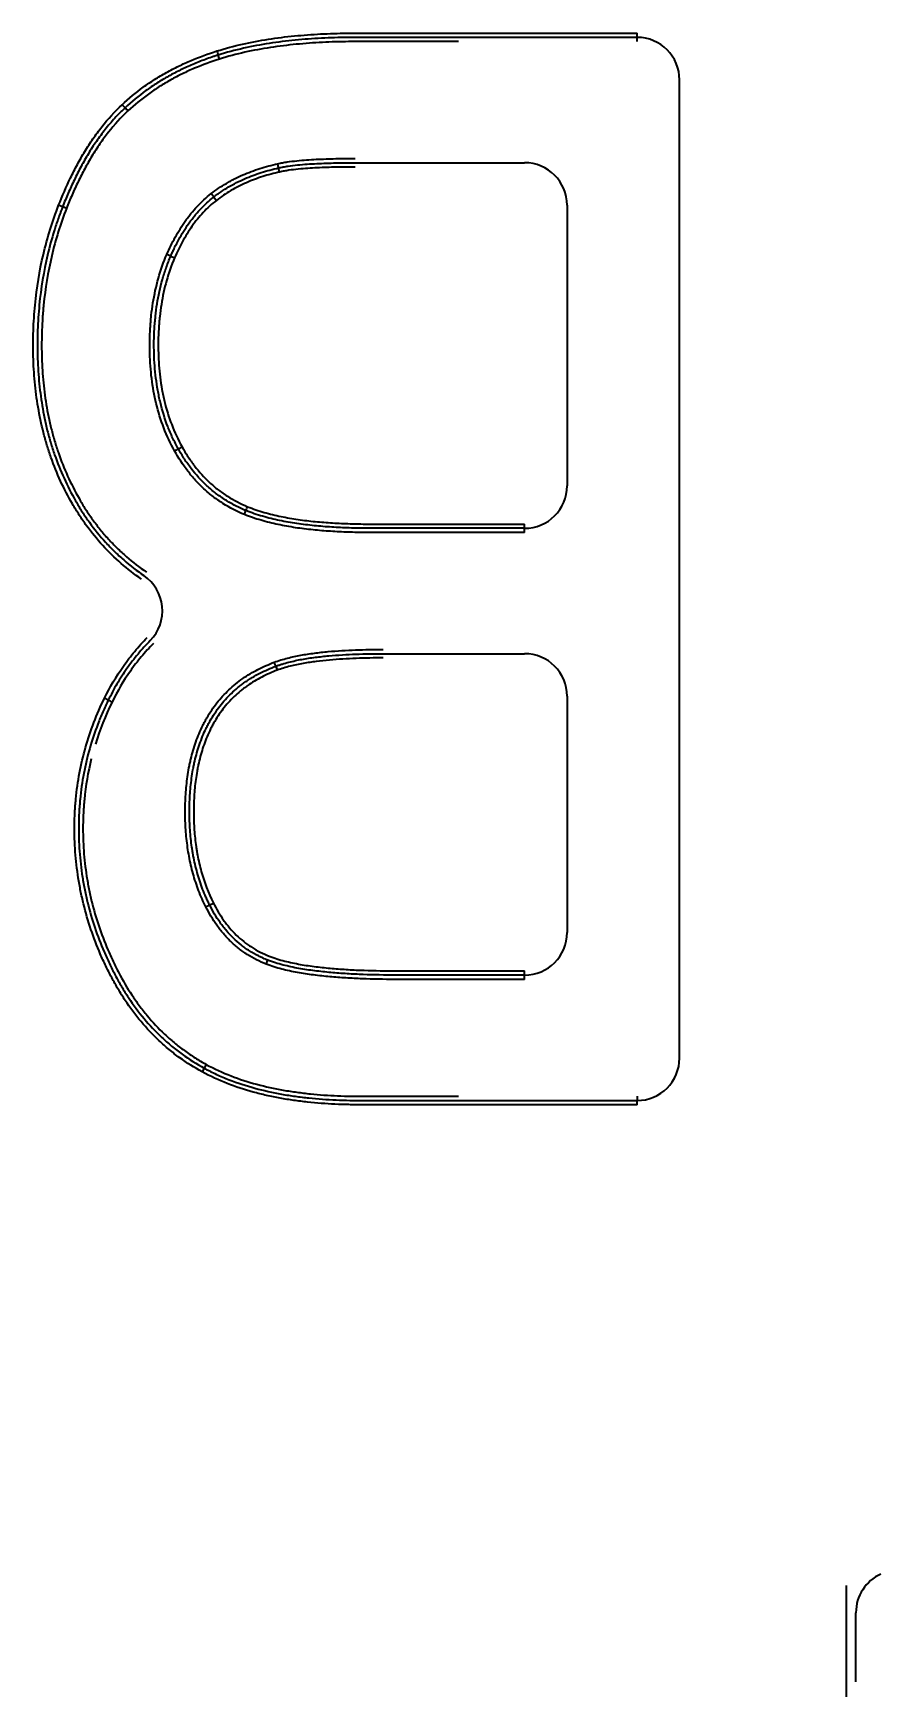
# Model space of a CAD drawing. Extents: x 53 to 4125, y 6244 to 9910.
# Drawn here: x 2260.84 to 2280.78, y 9111.09 to 9150.03 of the extents above; entities that cross this region are included whole.
import ezdxf

# ---------------------------------------------------------------- set-up
doc = ezdxf.new("R2010")
doc.units = 0
doc.header["$LTSCALE"] = 5
doc.layers.add('1', color=7, linetype='CONTINUOUS', true_color=0xffffff)

msp = doc.modelspace()

# ---------------------------------------------------------------- linework, layer by layer
at = {"layer": '1', "color": 7, "linetype": 'Continuous', "lineweight": 35}
for p, q in [((2275.04, 9149.927), (2275.04, 9150.027)), ((2275.04, 9149.827), (2275.04, 9149.927)), ((2265.219, 9149.416), (2265.188, 9149.512)), ((2276.04, 9125.927), (2276.04, 9148.927)), ((2266.633, 9146.76), (2266.611, 9146.857)), ((2268.412, 9146.979), (2272.395, 9146.979)), ((2261.53, 9145.943), (2261.437, 9145.979)), ((2265.086, 9146.173), (2265.025, 9146.252)), ((2265.086, 9146.173), (2265.148, 9146.094)), ((2273.395, 9145.979), (2273.395, 9139.383)), ((2264.073, 9144.785), (2263.981, 9144.825)), ((2264.073, 9144.785), (2264.165, 9144.745)), ((2264.252, 9140.251), (2264.34, 9140.299)), ((2265.805, 9138.707), (2265.843, 9138.799)), ((2272.395, 9138.383), (2272.395, 9138.483)), ((2272.395, 9138.283), (2272.395, 9138.383)), ((2269.067, 9135.435), (2272.395, 9135.435)), ((2266.544, 9135.141), (2266.579, 9135.047)), ((2262.605, 9134.341), (2262.515, 9134.385)), ((2273.395, 9134.435), (2273.395, 9128.876)), ((2264.989, 9129.526), (2265.078, 9129.57)), ((2266.319, 9128.134), (2266.355, 9128.227)), ((2272.395, 9127.876), (2272.395, 9127.976)), ((2272.395, 9127.776), (2272.395, 9127.876)), ((2264.861, 9125.688), (2264.813, 9125.601)), ((2264.909, 9125.776), (2264.861, 9125.688)), ((2275.04, 9125.027), (2275.04, 9124.927)), ((2275.04, 9124.827), (2275.04, 9124.927)), ((2279.96, 9113.521), (2279.96, 9099.708)), ((2280.187, 9111.257), (2280.187, 9112.882)), ((2280.187, 9112.882), (2280.188, 9112.882)), ((2280.188, 9111.257), (2280.188, 9112.882))]:
    msp.add_line(p, q, dxfattribs=at)
for centre, start, end in [((2275.04, 9148.927), 0, 90), ((2272.395, 9145.979), 0, 90), ((2272.395, 9139.383), 270, 0), ((2262.878, 9136.445), 315.5879, 55.5855), ((2272.395, 9134.435), 0, 90), ((2272.395, 9128.876), 270, 0), ((2275.04, 9125.927), 270, 0)]:
    msp.add_arc(centre, 1, start, end, dxfattribs=at)
for centre, major_axis, ratio, start_param, end_param in [((2265.158, 9149.607), (0.03, -0.0954), 0.004943, 4.712389, 6.283185), ((2262.93, 9148.344), (0.0686, -0.0728), 0.005836, 0, 1.570796), ((2263.067, 9148.198), (0.0682, -0.0732), 0.005836, 1.570796, 3.141593), ((2261.623, 9145.906), (0.0931, -0.0365), 0.002154, 1.570796, 3.141593), ((2264.165, 9140.202), (-0.0872, -0.0489), 0.003959, 3.141593, 4.712389), ((2265.881, 9138.892), (-0.0377, -0.0926), 0.005423, 0, 1.570782), ((2266.509, 9135.234), (-0.0351, 0.0936), 0.002512, 3.141593, 4.712389), ((2262.694, 9134.297), (0.0897, -0.0441), 0.004362, 1.570796, 3.141593), ((2264.9, 9129.48), (-0.0892, -0.0452), 0.004078, 3.141593, 4.712389), ((2281.189, 9112.88), (0.709, -0.709), 0.997569, 2.780516, 3.926382)]:
    msp.add_ellipse(centre, major_axis=major_axis, ratio=ratio, start_param=start_param, end_param=end_param, dxfattribs=at)
for points, knots in [([(2265.158, 9149.607), (2265.358, 9149.67), (2265.56, 9149.723), (2265.964, 9149.814), (2266.167, 9149.852), (2266.574, 9149.915), (2266.778, 9149.941), (2267.187, 9149.981), (2267.393, 9149.996), (2267.804, 9150.018), (2268.01, 9150.024), (2268.268, 9150.027), (2268.32, 9150.027), (2268.423, 9150.027), (2268.475, 9150.027), (2268.63, 9150.027), (2269.147, 9150.027), (2271.318, 9150.027), (2273.386, 9150.027), (2275.04, 9150.027)], [0, 0, 0, 0, 0.0625, 0.0625, 0.125, 0.125, 0.1875, 0.1875, 0.25, 0.25, 0.3125, 0.3125, 0.328125, 0.328125, 0.34375, 0.34375, 0.375, 0.5, 1, 1, 1, 1]), ([(2275.04, 9149.927), (2273.391, 9149.927), (2271.329, 9149.927), (2269.164, 9149.927), (2268.648, 9149.927), (2268.494, 9149.927), (2268.442, 9149.927), (2268.339, 9149.927), (2268.288, 9149.927), (2268.03, 9149.924), (2267.824, 9149.918), (2267.412, 9149.897), (2267.206, 9149.882), (2266.797, 9149.842), (2266.593, 9149.817), (2266.188, 9149.754), (2265.986, 9149.716), (2265.585, 9149.626), (2265.386, 9149.574), (2265.188, 9149.512)], [0, 0, 0, 0, 0.5, 0.625, 0.65625, 0.65625, 0.671875, 0.671875, 0.6875, 0.6875, 0.75, 0.75, 0.8125, 0.8125, 0.875, 0.875, 0.9375, 0.9375, 1, 1, 1, 1]), ([(2270.84, 9149.827), (2270.596, 9149.827), (2269.941, 9149.827), (2269.182, 9149.827), (2268.669, 9149.827), (2268.514, 9149.827), (2268.463, 9149.827), (2268.36, 9149.827), (2268.309, 9149.827), (2268.052, 9149.825), (2267.846, 9149.819), (2267.435, 9149.799), (2267.231, 9149.784), (2266.823, 9149.744), (2266.62, 9149.719), (2266.216, 9149.657), (2266.014, 9149.62), (2265.615, 9149.531), (2265.416, 9149.478), (2265.219, 9149.416)], [0, 0, 0, 0, 0.129346, 0.34701, 0.401426, 0.401426, 0.428634, 0.428634, 0.455842, 0.455842, 0.564673, 0.564673, 0.673505, 0.673505, 0.782337, 0.782337, 0.891168, 0.891168, 1, 1, 1, 1]), ([(2262.93, 9148.344), (2263.087, 9148.492), (2263.253, 9148.629), (2263.514, 9148.817), (2263.647, 9148.908), (2263.784, 9148.992), (2263.877, 9149.047), (2263.924, 9149.074), (2264.065, 9149.153), (2264.161, 9149.202), (2264.306, 9149.273), (2264.355, 9149.296), (2264.453, 9149.34), (2264.502, 9149.362), (2264.75, 9149.467), (2264.953, 9149.541), (2265.158, 9149.607)], [0, 0, 0, 0, 0.25, 0.25, 0.375, 0.4375, 0.4375, 0.5, 0.5, 0.625, 0.625, 0.6875, 0.6875, 0.75, 0.75, 1, 1, 1, 1]), ([(2265.188, 9149.512), (2265.163, 9149.503), (2265.138, 9149.495), (2265.088, 9149.479), (2265.012, 9149.453), (2264.838, 9149.391), (2264.69, 9149.333), (2264.544, 9149.271), (2264.495, 9149.25), (2264.399, 9149.206), (2264.255, 9149.138), (2264.114, 9149.065), (2263.975, 9148.988), (2263.929, 9148.962), (2263.838, 9148.908), (2263.703, 9148.825), (2263.397, 9148.618), (2263.153, 9148.416), (2262.999, 9148.271)], [0, 0, 0, 0, 0.03125, 0.03125, 0.0625, 0.125, 0.25, 0.25, 0.3125, 0.3125, 0.375, 0.5, 0.5, 0.5625, 0.5625, 0.625, 0.75, 1, 1, 1, 1]), ([(2265.219, 9149.416), (2265.021, 9149.353), (2264.825, 9149.281), (2264.586, 9149.18), (2264.538, 9149.159), (2264.443, 9149.116), (2264.302, 9149.05), (2264.164, 9148.978), (2263.982, 9148.877), (2263.892, 9148.824), (2263.716, 9148.713), (2263.631, 9148.655), (2263.379, 9148.473), (2263.219, 9148.341), (2263.067, 9148.198)], [0, 0, 0, 0, 0.25, 0.25, 0.3125, 0.3125, 0.375, 0.5, 0.5, 0.625, 0.625, 0.75, 0.75, 1, 1, 1, 1]), ([(2261.437, 9145.979), (2261.523, 9146.198), (2261.615, 9146.414), (2261.768, 9146.731), (2261.822, 9146.836), (2261.906, 9146.991), (2261.934, 9147.043), (2261.993, 9147.145), (2262.023, 9147.195), (2262.114, 9147.346), (2262.178, 9147.445), (2262.278, 9147.59), (2262.312, 9147.637), (2262.382, 9147.732), (2262.418, 9147.779), (2262.6, 9148.009), (2262.758, 9148.183), (2262.93, 9148.344)], [0, 0, 0, 0, 0.25, 0.25, 0.375, 0.375, 0.4375, 0.4375, 0.5, 0.5, 0.625, 0.625, 0.6875, 0.6875, 0.75, 0.75, 1, 1, 1, 1]), ([(2262.999, 9148.271), (2262.993, 9148.266), (2262.988, 9148.261), (2262.977, 9148.251), (2262.962, 9148.236), (2262.925, 9148.201), (2262.853, 9148.13), (2262.794, 9148.067), (2262.677, 9147.939), (2262.602, 9147.851), (2262.495, 9147.715), (2262.46, 9147.669), (2262.391, 9147.575), (2262.357, 9147.528), (2262.259, 9147.386), (2262.196, 9147.288), (2262.106, 9147.14), (2262.077, 9147.09), (2262.019, 9146.99), (2261.991, 9146.939), (2261.909, 9146.787), (2261.856, 9146.684), (2261.756, 9146.475), (2261.708, 9146.37), (2261.616, 9146.158), (2261.572, 9146.051), (2261.53, 9145.943)], [0, 0, 0, 0, 0.007812, 0.007812, 0.015625, 0.03125, 0.0625, 0.125, 0.125, 0.25, 0.25, 0.3125, 0.3125, 0.375, 0.375, 0.5, 0.5, 0.5625, 0.5625, 0.625, 0.625, 0.75, 0.75, 0.875, 0.875, 1, 1, 1, 1]), ([(2263.067, 9148.198), (2262.9, 9148.042), (2262.748, 9147.874), (2262.572, 9147.651), (2262.537, 9147.605), (2262.47, 9147.514), (2262.437, 9147.467), (2262.34, 9147.327), (2262.278, 9147.231), (2262.19, 9147.085), (2262.161, 9147.036), (2262.105, 9146.937), (2262.077, 9146.887), (2261.996, 9146.737), (2261.944, 9146.636), (2261.846, 9146.431), (2261.798, 9146.327), (2261.708, 9146.118), (2261.665, 9146.013), (2261.623, 9145.907)], [0, 0, 0, 0, 0.25, 0.25, 0.3125, 0.3125, 0.375, 0.375, 0.5, 0.5, 0.5625, 0.5625, 0.625, 0.625, 0.75, 0.75, 0.875, 0.875, 1, 1, 1, 1]), ([(2265.025, 9146.252), (2265.138, 9146.341), (2265.257, 9146.421), (2265.413, 9146.513), (2265.444, 9146.531), (2265.507, 9146.565), (2265.603, 9146.616), (2265.7, 9146.662), (2265.832, 9146.72), (2265.899, 9146.747), (2266.034, 9146.798), (2266.102, 9146.821), (2266.239, 9146.865), (2266.309, 9146.885), (2266.448, 9146.922), (2266.518, 9146.939), (2266.588, 9146.955)], [0, 0, 0, 0, 0.25, 0.25, 0.3125, 0.3125, 0.375, 0.5, 0.5, 0.625, 0.625, 0.75, 0.75, 0.875, 0.875, 1, 1, 1, 1]), ([(2265.086, 9146.173), (2265.1, 9146.184), (2265.114, 9146.195), (2265.142, 9146.216), (2265.184, 9146.247), (2265.285, 9146.318), (2265.374, 9146.374), (2265.495, 9146.445), (2265.556, 9146.479), (2265.682, 9146.543), (2265.745, 9146.573), (2265.874, 9146.629), (2265.939, 9146.655), (2266.07, 9146.704), (2266.137, 9146.727), (2266.337, 9146.791), (2266.474, 9146.827), (2266.611, 9146.857)], [0, 0, 0, 0, 0.03125, 0.03125, 0.0625, 0.125, 0.25, 0.25, 0.375, 0.375, 0.5, 0.5, 0.625, 0.625, 0.75, 0.75, 1, 1, 1, 1]), ([(2266.633, 9146.76), (2266.499, 9146.73), (2266.367, 9146.695), (2266.171, 9146.633), (2266.107, 9146.611), (2265.979, 9146.563), (2265.915, 9146.538), (2265.79, 9146.483), (2265.728, 9146.454), (2265.606, 9146.392), (2265.546, 9146.359), (2265.369, 9146.255), (2265.256, 9146.179), (2265.148, 9146.094)], [0, 0, 0, 0, 0.25, 0.25, 0.375, 0.375, 0.5, 0.5, 0.625, 0.625, 0.75, 0.75, 1, 1, 1, 1]), ([(2266.588, 9146.955), (2266.626, 9146.964), (2266.663, 9146.972), (2266.738, 9146.986), (2266.776, 9146.992), (2266.889, 9147.009), (2266.964, 9147.018), (2267.116, 9147.034), (2267.192, 9147.04), (2267.344, 9147.051), (2267.42, 9147.056), (2267.649, 9147.067), (2267.801, 9147.072), (2268.107, 9147.078), (2268.259, 9147.079), (2268.412, 9147.079)], [0, 0, 0, 0, 0.0625, 0.0625, 0.125, 0.125, 0.25, 0.25, 0.375, 0.375, 0.5, 0.5, 0.75, 0.75, 1, 1, 1, 1]), ([(2266.611, 9146.857), (2266.611, 9146.858), (2266.611, 9146.858), (2266.61, 9146.861), (2266.61, 9146.862), (2266.609, 9146.867), (2266.608, 9146.87), (2266.606, 9146.877), (2266.605, 9146.881), (2266.603, 9146.89), (2266.602, 9146.895), (2266.6, 9146.906), (2266.598, 9146.912), (2266.596, 9146.923), (2266.594, 9146.93), (2266.591, 9146.942), (2266.59, 9146.949), (2266.588, 9146.955)], [0, 0, 0, 0, 0.113036, 0.113036, 0.239746, 0.239746, 0.366455, 0.366455, 0.493164, 0.493164, 0.619873, 0.619873, 0.746582, 0.746582, 0.873291, 0.873291, 1, 1, 1, 1]), ([(2266.611, 9146.857), (2266.647, 9146.866), (2266.684, 9146.874), (2266.758, 9146.888), (2266.796, 9146.894), (2266.907, 9146.911), (2266.982, 9146.92), (2267.132, 9146.935), (2267.207, 9146.941), (2267.358, 9146.952), (2267.433, 9146.956), (2267.658, 9146.967), (2267.809, 9146.972), (2268.11, 9146.978), (2268.261, 9146.979), (2268.412, 9146.979)], [0, 0, 0, 0, 0.0625, 0.0625, 0.125, 0.125, 0.25, 0.25, 0.375, 0.375, 0.5, 0.5, 0.75, 0.75, 1, 1, 1, 1]), ([(2268.412, 9146.879), (2268.263, 9146.879), (2268.114, 9146.878), (2267.817, 9146.872), (2267.668, 9146.868), (2267.445, 9146.857), (2267.371, 9146.853), (2267.222, 9146.842), (2267.148, 9146.836), (2267, 9146.821), (2266.926, 9146.812), (2266.816, 9146.796), (2266.779, 9146.79), (2266.706, 9146.776), (2266.669, 9146.769), (2266.633, 9146.76)], [0, 0, 0, 0, 0.25, 0.25, 0.5, 0.5, 0.625, 0.625, 0.75, 0.75, 0.875, 0.875, 0.9375, 0.9375, 1, 1, 1, 1]), ([(2263.386, 9137.188), (2263.05, 9137.419), (2262.746, 9137.682), (2262.34, 9138.126), (2262.181, 9138.32), (2262.035, 9138.527), (2261.977, 9138.611), (2261.949, 9138.653), (2261.865, 9138.781), (2261.812, 9138.868), (2261.558, 9139.306), (2261.391, 9139.672), (2261.223, 9140.148), (2261.176, 9140.292), (2261.133, 9140.438), (2261.106, 9140.536), (2261.093, 9140.586), (2261.03, 9140.832), (2260.988, 9141.03), (2260.921, 9141.426), (2260.895, 9141.625), (2260.857, 9142.024), (2260.845, 9142.224), (2260.837, 9142.525), (2260.836, 9142.625), (2260.837, 9142.826), (2260.841, 9143.028), (2260.851, 9143.23), (2260.864, 9143.432), (2260.872, 9143.533), (2260.921, 9144.037), (2260.986, 9144.434), (2261.169, 9145.216), (2261.289, 9145.601), (2261.437, 9145.979)], [0, 0, 0, 0, 0.125, 0.125, 0.1875, 0.203125, 0.203125, 0.21875, 0.21875, 0.25, 0.25, 0.375, 0.375, 0.40625, 0.421875, 0.421875, 0.4375, 0.4375, 0.5, 0.5, 0.5625, 0.5625, 0.625, 0.625, 0.65625, 0.65625, 0.6875, 0.71875, 0.71875, 0.75, 0.75, 0.875, 0.875, 1, 1, 1, 1]), ([(2261.53, 9145.943), (2261.529, 9145.94), (2261.528, 9145.937), (2261.526, 9145.931), (2261.522, 9145.922), (2261.514, 9145.902), (2261.499, 9145.861), (2261.468, 9145.78), (2261.409, 9145.616), (2261.299, 9145.286), (2261.221, 9145), (2261.085, 9144.422), (2261.021, 9144.032), (2260.973, 9143.536), (2260.965, 9143.436), (2260.952, 9143.238), (2260.942, 9143.039), (2260.937, 9142.841), (2260.936, 9142.643), (2260.937, 9142.544), (2260.944, 9142.248), (2260.956, 9142.051), (2260.992, 9141.658), (2261.017, 9141.463), (2261.082, 9141.072), (2261.122, 9140.878), (2261.183, 9140.635), (2261.196, 9140.587), (2261.222, 9140.49), (2261.264, 9140.346), (2261.432, 9139.825), (2261.637, 9139.374), (2261.885, 9138.942), (2261.936, 9138.857), (2262.018, 9138.73), (2262.045, 9138.689), (2262.102, 9138.606), (2262.131, 9138.565), (2262.278, 9138.361), (2262.404, 9138.206), (2262.606, 9137.984), (2262.675, 9137.912), (2262.783, 9137.806), (2262.819, 9137.772), (2262.893, 9137.704), (2263.079, 9137.537), (2263.277, 9137.384), (2263.443, 9137.27)], [0, 0, 0, 0, 0.000977, 0.000977, 0.001953, 0.003906, 0.007813, 0.015625, 0.03125, 0.0625, 0.125, 0.125, 0.25, 0.25, 0.28125, 0.28125, 0.3125, 0.34375, 0.34375, 0.375, 0.375, 0.4375, 0.4375, 0.5, 0.5, 0.5625, 0.5625, 0.578125, 0.578125, 0.59375, 0.625, 0.75, 0.75, 0.78125, 0.78125, 0.796875, 0.796875, 0.8125, 0.8125, 0.875, 0.875, 0.90625, 0.90625, 0.921875, 0.921875, 0.9375, 1, 1, 1, 1]), ([(2263.981, 9144.825), (2264.041, 9144.962), (2264.107, 9145.096), (2264.214, 9145.292), (2264.252, 9145.356), (2264.331, 9145.483), (2264.372, 9145.545), (2264.436, 9145.636), (2264.458, 9145.667), (2264.503, 9145.726), (2264.526, 9145.755), (2264.596, 9145.842), (2264.645, 9145.898), (2264.797, 9146.061), (2264.906, 9146.161), (2265.025, 9146.252)], [0, 0, 0, 0, 0.25, 0.25, 0.375, 0.375, 0.5, 0.5, 0.5625, 0.5625, 0.625, 0.625, 0.75, 0.75, 1, 1, 1, 1]), ([(2264.073, 9144.785), (2264.088, 9144.818), (2264.102, 9144.852), (2264.133, 9144.917), (2264.18, 9145.015), (2264.229, 9145.112), (2264.299, 9145.239), (2264.336, 9145.302), (2264.412, 9145.425), (2264.452, 9145.485), (2264.514, 9145.574), (2264.536, 9145.603), (2264.579, 9145.661), (2264.601, 9145.69), (2264.67, 9145.774), (2264.717, 9145.829), (2264.865, 9145.987), (2264.971, 9146.085), (2265.086, 9146.173)], [0, 0, 0, 0, 0.0625, 0.0625, 0.125, 0.25, 0.25, 0.375, 0.375, 0.5, 0.5, 0.5625, 0.5625, 0.625, 0.625, 0.75, 0.75, 1, 1, 1, 1]), ([(2265.148, 9146.094), (2265.036, 9146.008), (2264.933, 9145.913), (2264.789, 9145.76), (2264.743, 9145.707), (2264.677, 9145.624), (2264.656, 9145.596), (2264.613, 9145.54), (2264.551, 9145.455), (2264.494, 9145.367), (2264.42, 9145.247), (2264.384, 9145.186), (2264.283, 9145.001), (2264.221, 9144.874), (2264.165, 9144.745)], [0, 0, 0, 0, 0.25, 0.25, 0.375, 0.375, 0.4375, 0.4375, 0.5, 0.625, 0.625, 0.75, 0.75, 1, 1, 1, 1]), ([(2261.623, 9145.907), (2261.479, 9145.54), (2261.364, 9145.166), (2261.185, 9144.408), (2261.121, 9144.023), (2261.078, 9143.583), (2261.074, 9143.535), (2261.065, 9143.437), (2261.062, 9143.387), (2261.052, 9143.24), (2261.042, 9143.044), (2261.036, 9142.751), (2261.037, 9142.556), (2261.044, 9142.264), (2261.055, 9142.07), (2261.09, 9141.683), (2261.114, 9141.49), (2261.177, 9141.105), (2261.217, 9140.914), (2261.276, 9140.675), (2261.289, 9140.627), (2261.315, 9140.532), (2261.328, 9140.484), (2261.37, 9140.343), (2261.52, 9139.874), (2261.721, 9139.429), (2261.965, 9139.003), (2262.015, 9138.919), (2262.095, 9138.794), (2262.123, 9138.753), (2262.178, 9138.671), (2262.206, 9138.631), (2262.264, 9138.55), (2262.294, 9138.511), (2262.354, 9138.432), (2262.445, 9138.315), (2262.606, 9138.128), (2262.742, 9137.986), (2262.848, 9137.882), (2262.884, 9137.848), (2262.957, 9137.781), (2263.141, 9137.616), (2263.336, 9137.465), (2263.5, 9137.353)], [0, 0, 0, 0, 0.125, 0.125, 0.25, 0.25, 0.265625, 0.265625, 0.28125, 0.28125, 0.3125, 0.34375, 0.375, 0.375, 0.4375, 0.4375, 0.5, 0.5, 0.5625, 0.5625, 0.578125, 0.578125, 0.59375, 0.59375, 0.625, 0.75, 0.75, 0.78125, 0.78125, 0.796875, 0.796875, 0.8125, 0.8125, 0.828125, 0.828125, 0.84375, 0.875, 0.90625, 0.90625, 0.921875, 0.921875, 0.9375, 1, 1, 1, 1]), ([(2264.165, 9140.202), (2264.066, 9140.378), (2263.982, 9140.558), (2263.839, 9140.929), (2263.78, 9141.12), (2263.685, 9141.51), (2263.65, 9141.706), (2263.601, 9142.099), (2263.587, 9142.296), (2263.579, 9142.593), (2263.578, 9142.692), (2263.582, 9142.891), (2263.585, 9142.99), (2263.594, 9143.139), (2263.598, 9143.189), (2263.606, 9143.289), (2263.62, 9143.438), (2263.64, 9143.586), (2263.687, 9143.879), (2263.729, 9144.072), (2263.837, 9144.453), (2263.902, 9144.641), (2263.981, 9144.825)], [0, 0, 0, 0, 0.125, 0.125, 0.25, 0.25, 0.375, 0.375, 0.5, 0.5, 0.5625, 0.5625, 0.625, 0.625, 0.65625, 0.65625, 0.6875, 0.75, 0.75, 0.875, 0.875, 1, 1, 1, 1]), ([(2264.252, 9140.251), (2264.251, 9140.254), (2264.249, 9140.256), (2264.246, 9140.262), (2264.242, 9140.27), (2264.231, 9140.288), (2264.211, 9140.326), (2264.171, 9140.402), (2264.096, 9140.556), (2264.038, 9140.69), (2263.933, 9140.962), (2263.876, 9141.149), (2263.818, 9141.387), (2263.807, 9141.435), (2263.787, 9141.531), (2263.759, 9141.674), (2263.737, 9141.819), (2263.701, 9142.108), (2263.687, 9142.301), (2263.679, 9142.591), (2263.678, 9142.688), (2263.681, 9142.882), (2263.685, 9142.979), (2263.693, 9143.125), (2263.697, 9143.174), (2263.705, 9143.272), (2263.71, 9143.32), (2263.725, 9143.466), (2263.738, 9143.564), (2263.784, 9143.853), (2263.825, 9144.044), (2263.905, 9144.326), (2263.934, 9144.419), (2263.999, 9144.604), (2264.034, 9144.695), (2264.073, 9144.785)], [0, 0, 0, 0, 0.001953, 0.001953, 0.003906, 0.007812, 0.015625, 0.03125, 0.0625, 0.125, 0.125, 0.25, 0.25, 0.28125, 0.28125, 0.3125, 0.375, 0.375, 0.5, 0.5, 0.5625, 0.5625, 0.625, 0.625, 0.65625, 0.65625, 0.6875, 0.6875, 0.75, 0.75, 0.875, 0.875, 0.9375, 0.9375, 1, 1, 1, 1]), ([(2264.165, 9144.745), (2264.089, 9144.568), (2264.026, 9144.387), (2263.923, 9144.021), (2263.883, 9143.835), (2263.837, 9143.552), (2263.825, 9143.457), (2263.809, 9143.314), (2263.805, 9143.266), (2263.797, 9143.17), (2263.787, 9143.027), (2263.781, 9142.884), (2263.778, 9142.693), (2263.779, 9142.598), (2263.787, 9142.313), (2263.8, 9142.123), (2263.835, 9141.839), (2263.849, 9141.745), (2263.875, 9141.603), (2263.884, 9141.556), (2263.904, 9141.462), (2263.914, 9141.415), (2263.971, 9141.181), (2264.027, 9140.998), (2264.164, 9140.642), (2264.245, 9140.468), (2264.34, 9140.299)], [0, 0, 0, 0, 0.125, 0.125, 0.25, 0.25, 0.3125, 0.3125, 0.34375, 0.34375, 0.375, 0.4375, 0.4375, 0.5, 0.5, 0.625, 0.625, 0.6875, 0.6875, 0.71875, 0.71875, 0.75, 0.75, 0.875, 0.875, 1, 1, 1, 1]), ([(2265.805, 9138.707), (2265.63, 9138.779), (2265.462, 9138.866), (2265.262, 9138.993), (2265.222, 9139.019), (2265.145, 9139.073), (2265.031, 9139.157), (2264.852, 9139.308), (2264.687, 9139.474), (2264.594, 9139.581), (2264.534, 9139.653), (2264.504, 9139.69), (2264.36, 9139.878), (2264.257, 9140.037), (2264.165, 9140.202)], [0, 0, 0, 0, 0.25, 0.25, 0.3125, 0.3125, 0.375, 0.5, 0.625, 0.6875, 0.6875, 0.75, 0.75, 1, 1, 1, 1]), ([(2265.843, 9138.799), (2265.833, 9138.803), (2265.822, 9138.808), (2265.801, 9138.817), (2265.769, 9138.831), (2265.696, 9138.864), (2265.552, 9138.934), (2265.433, 9139.002), (2265.316, 9139.076), (2265.278, 9139.102), (2265.203, 9139.154), (2265.092, 9139.236), (2264.849, 9139.441), (2264.666, 9139.644), (2264.526, 9139.826), (2264.498, 9139.863), (2264.445, 9139.938), (2264.419, 9139.976), (2264.344, 9140.092), (2264.297, 9140.17), (2264.252, 9140.251)], [0, 0, 0, 0, 0.015625, 0.015625, 0.03125, 0.0625, 0.125, 0.25, 0.25, 0.3125, 0.3125, 0.375, 0.5, 0.75, 0.75, 0.8125, 0.8125, 0.875, 0.875, 1, 1, 1, 1]), ([(2264.34, 9140.299), (2264.383, 9140.221), (2264.429, 9140.145), (2264.501, 9140.033), (2264.526, 9139.996), (2264.578, 9139.924), (2264.604, 9139.888), (2264.74, 9139.711), (2264.858, 9139.58), (2265.052, 9139.401), (2265.153, 9139.315), (2265.26, 9139.236), (2265.333, 9139.185), (2265.37, 9139.16), (2265.559, 9139.041), (2265.717, 9138.96), (2265.882, 9138.891)], [0, 0, 0, 0, 0.125, 0.125, 0.1875, 0.1875, 0.25, 0.25, 0.5, 0.5, 0.625, 0.6875, 0.6875, 0.75, 0.75, 1, 1, 1, 1]), ([(2272.395, 9138.283), (2271.289, 9138.283), (2270.114, 9138.283), (2268.938, 9138.283), (2268.8, 9138.283), (2268.731, 9138.283), (2268.523, 9138.285), (2268.385, 9138.287), (2268.109, 9138.296), (2267.97, 9138.303), (2267.694, 9138.321), (2267.557, 9138.332), (2267.282, 9138.36), (2267.145, 9138.377), (2266.94, 9138.408), (2266.871, 9138.419), (2266.735, 9138.444), (2266.667, 9138.457), (2266.464, 9138.5), (2266.33, 9138.533), (2266.065, 9138.61), (2265.934, 9138.654), (2265.805, 9138.707)], [0, 0, 0, 0, 0.5, 0.53125, 0.53125, 0.5625, 0.5625, 0.625, 0.625, 0.6875, 0.6875, 0.75, 0.75, 0.8125, 0.8125, 0.84375, 0.84375, 0.875, 0.875, 0.9375, 0.9375, 1, 1, 1, 1]), ([(2272.395, 9138.383), (2271.295, 9138.383), (2270.127, 9138.383), (2268.959, 9138.383), (2268.821, 9138.383), (2268.752, 9138.383), (2268.546, 9138.384), (2268.409, 9138.387), (2268.134, 9138.395), (2267.996, 9138.402), (2267.722, 9138.419), (2267.585, 9138.43), (2267.312, 9138.458), (2267.176, 9138.474), (2266.972, 9138.504), (2266.904, 9138.515), (2266.769, 9138.539), (2266.701, 9138.552), (2266.499, 9138.594), (2266.365, 9138.627), (2266.101, 9138.703), (2265.971, 9138.747), (2265.843, 9138.799)], [0, 0, 0, 0, 0.5, 0.53125, 0.53125, 0.5625, 0.5625, 0.625, 0.625, 0.6875, 0.6875, 0.75, 0.75, 0.8125, 0.8125, 0.84375, 0.84375, 0.875, 0.875, 0.9375, 0.9375, 1, 1, 1, 1]), ([(2265.882, 9138.891), (2265.946, 9138.865), (2266.01, 9138.841), (2266.14, 9138.797), (2266.206, 9138.777), (2266.402, 9138.72), (2266.535, 9138.689), (2266.801, 9138.634), (2266.934, 9138.611), (2267.203, 9138.571), (2267.338, 9138.555), (2267.609, 9138.528), (2267.745, 9138.518), (2268.018, 9138.501), (2268.155, 9138.495), (2268.428, 9138.486), (2268.565, 9138.484), (2268.736, 9138.483), (2268.77, 9138.483), (2268.839, 9138.483), (2268.941, 9138.483), (2270.138, 9138.483), (2271.301, 9138.483), (2272.395, 9138.483)], [0, 0, 0, 0, 0.03125, 0.03125, 0.0625, 0.0625, 0.125, 0.125, 0.1875, 0.1875, 0.25, 0.25, 0.3125, 0.3125, 0.375, 0.375, 0.4375, 0.4375, 0.453125, 0.453125, 0.46875, 0.5, 1, 1, 1, 1]), ([(2262.515, 9134.385), (2262.643, 9134.649), (2262.791, 9134.901), (2263.044, 9135.261), (2263.133, 9135.377), (2263.32, 9135.602), (2263.418, 9135.711), (2263.521, 9135.815)], [0, 0, 0, 0, 0.5, 0.5, 0.75, 0.75, 1, 1, 1, 1]), ([(2263.592, 9135.745), (2263.491, 9135.643), (2263.395, 9135.536), (2263.212, 9135.316), (2263.124, 9135.202), (2262.959, 9134.966), (2262.881, 9134.845), (2262.735, 9134.598), (2262.668, 9134.471), (2262.605, 9134.341)], [0, 0, 0, 0, 0.25, 0.25, 0.5, 0.5, 0.75, 0.75, 1, 1, 1, 1]), ([(2263.664, 9135.675), (2263.565, 9135.575), (2263.47, 9135.47), (2263.29, 9135.253), (2263.204, 9135.142), (2262.961, 9134.795), (2262.818, 9134.552), (2262.695, 9134.298)], [0, 0, 0, 0, 0.25, 0.25, 0.5, 0.5, 1, 1, 1, 1]), ([(2266.509, 9135.235), (2266.56, 9135.254), (2266.611, 9135.271), (2266.714, 9135.302), (2266.766, 9135.317), (2266.922, 9135.357), (2267.027, 9135.379), (2267.186, 9135.408), (2267.239, 9135.417), (2267.346, 9135.433), (2267.399, 9135.441), (2267.56, 9135.462), (2267.667, 9135.473), (2267.882, 9135.493), (2267.989, 9135.501), (2268.204, 9135.514), (2268.312, 9135.52), (2268.635, 9135.532), (2268.851, 9135.535), (2269.067, 9135.535)], [0, 0, 0, 0, 0.0625, 0.0625, 0.125, 0.125, 0.25, 0.25, 0.3125, 0.3125, 0.375, 0.375, 0.5, 0.5, 0.625, 0.625, 0.75, 0.75, 1, 1, 1, 1]), ([(2266.544, 9135.141), (2266.547, 9135.142), (2266.551, 9135.143), (2266.557, 9135.146), (2266.566, 9135.149), (2266.588, 9135.157), (2266.632, 9135.172), (2266.67, 9135.184), (2266.746, 9135.208), (2266.798, 9135.222), (2266.952, 9135.261), (2267.055, 9135.283), (2267.264, 9135.32), (2267.369, 9135.336), (2267.58, 9135.363), (2267.686, 9135.375), (2267.898, 9135.394), (2268.004, 9135.402), (2268.216, 9135.415), (2268.322, 9135.42), (2268.641, 9135.432), (2268.854, 9135.435), (2269.067, 9135.435)], [0, 0, 0, 0, 0.003906, 0.003906, 0.007812, 0.015625, 0.03125, 0.0625, 0.0625, 0.125, 0.125, 0.25, 0.25, 0.375, 0.375, 0.5, 0.5, 0.625, 0.625, 0.75, 0.75, 1, 1, 1, 1]), ([(2264.899, 9129.481), (2264.836, 9129.607), (2264.779, 9129.735), (2264.68, 9129.995), (2264.636, 9130.127), (2264.562, 9130.396), (2264.531, 9130.532), (2264.492, 9130.739), (2264.481, 9130.808), (2264.461, 9130.947), (2264.452, 9131.016), (2264.43, 9131.224), (2264.421, 9131.363), (2264.414, 9131.571), (2264.413, 9131.64), (2264.413, 9131.779), (2264.414, 9131.848), (2264.42, 9132.056), (2264.429, 9132.195), (2264.457, 9132.472), (2264.477, 9132.61), (2264.509, 9132.783), (2264.516, 9132.817), (2264.531, 9132.886), (2264.554, 9132.989), (2264.58, 9133.09), (2264.639, 9133.291), (2264.685, 9133.423), (2264.766, 9133.616), (2264.795, 9133.68), (2264.842, 9133.774), (2264.858, 9133.806), (2264.891, 9133.868), (2264.908, 9133.899), (2264.996, 9134.051), (2265.074, 9134.166), (2265.245, 9134.384), (2265.339, 9134.487), (2265.491, 9134.631), (2265.544, 9134.677), (2265.654, 9134.766), (2265.71, 9134.809), (2265.882, 9134.929), (2266.001, 9135.001), (2266.249, 9135.129), (2266.377, 9135.185), (2266.509, 9135.235)], [0, 0, 0, 0, 0.0625, 0.0625, 0.125, 0.125, 0.1875, 0.1875, 0.21875, 0.21875, 0.25, 0.25, 0.3125, 0.3125, 0.34375, 0.34375, 0.375, 0.375, 0.4375, 0.4375, 0.5, 0.5, 0.515625, 0.515625, 0.53125, 0.5625, 0.5625, 0.625, 0.625, 0.65625, 0.65625, 0.671875, 0.671875, 0.6875, 0.6875, 0.75, 0.75, 0.8125, 0.8125, 0.84375, 0.84375, 0.875, 0.875, 0.9375, 0.9375, 1, 1, 1, 1]), ([(2264.989, 9129.526), (2264.988, 9129.527), (2264.987, 9129.529), (2264.985, 9129.533), (2264.982, 9129.539), (2264.975, 9129.552), (2264.962, 9129.579), (2264.936, 9129.633), (2264.886, 9129.742), (2264.848, 9129.836), (2264.775, 9130.026), (2264.733, 9130.155), (2264.66, 9130.416), (2264.629, 9130.548), (2264.598, 9130.716), (2264.592, 9130.75), (2264.581, 9130.817), (2264.576, 9130.851), (2264.561, 9130.952), (2264.552, 9131.02), (2264.531, 9131.223), (2264.522, 9131.358), (2264.515, 9131.561), (2264.513, 9131.629), (2264.513, 9131.764), (2264.514, 9131.831), (2264.519, 9132.033), (2264.528, 9132.168), (2264.554, 9132.438), (2264.572, 9132.572), (2264.603, 9132.74), (2264.609, 9132.774), (2264.623, 9132.841), (2264.631, 9132.875), (2264.654, 9132.975), (2264.671, 9133.041), (2264.727, 9133.237), (2264.771, 9133.366), (2264.848, 9133.555), (2264.876, 9133.617), (2264.921, 9133.709), (2264.936, 9133.74), (2264.968, 9133.8), (2264.985, 9133.831), (2265.036, 9133.92), (2265.072, 9133.978), (2265.147, 9134.092), (2265.186, 9134.147), (2265.311, 9134.307), (2265.401, 9134.407), (2265.549, 9134.548), (2265.6, 9134.593), (2265.68, 9134.659), (2265.707, 9134.68), (2265.761, 9134.722), (2265.789, 9134.742), (2265.845, 9134.782), (2265.874, 9134.801), (2265.931, 9134.839), (2266.018, 9134.893), (2266.108, 9134.944), (2266.29, 9135.038), (2266.415, 9135.093), (2266.544, 9135.141)], [0, 0, 0, 0, 0.000977, 0.000977, 0.001953, 0.003906, 0.007813, 0.015625, 0.03125, 0.0625, 0.0625, 0.125, 0.125, 0.1875, 0.1875, 0.203125, 0.203125, 0.21875, 0.21875, 0.25, 0.25, 0.3125, 0.3125, 0.34375, 0.34375, 0.375, 0.375, 0.4375, 0.4375, 0.5, 0.5, 0.515625, 0.515625, 0.53125, 0.53125, 0.5625, 0.5625, 0.625, 0.625, 0.65625, 0.65625, 0.671875, 0.671875, 0.6875, 0.6875, 0.71875, 0.71875, 0.75, 0.75, 0.8125, 0.8125, 0.84375, 0.84375, 0.859375, 0.859375, 0.875, 0.875, 0.890625, 0.890625, 0.90625, 0.9375, 0.9375, 1, 1, 1, 1]), ([(2266.579, 9135.047), (2266.454, 9135), (2266.332, 9134.947), (2266.096, 9134.825), (2265.983, 9134.756), (2265.847, 9134.66), (2265.82, 9134.64), (2265.767, 9134.6), (2265.74, 9134.579), (2265.663, 9134.515), (2265.513, 9134.382), (2265.381, 9134.235), (2265.261, 9134.079), (2265.222, 9134.025), (2265.149, 9133.914), (2265.115, 9133.857), (2265.065, 9133.77), (2265.049, 9133.74), (2265.019, 9133.681), (2264.974, 9133.591), (2264.934, 9133.5), (2264.859, 9133.316), (2264.817, 9133.19), (2264.763, 9132.998), (2264.747, 9132.933), (2264.724, 9132.836), (2264.717, 9132.803), (2264.704, 9132.737), (2264.698, 9132.705), (2264.669, 9132.541), (2264.651, 9132.41), (2264.626, 9132.147), (2264.619, 9132.015), (2264.614, 9131.818), (2264.613, 9131.752), (2264.613, 9131.621), (2264.615, 9131.555), (2264.622, 9131.357), (2264.631, 9131.225), (2264.652, 9131.027), (2264.661, 9130.961), (2264.675, 9130.862), (2264.68, 9130.829), (2264.691, 9130.764), (2264.72, 9130.6), (2264.757, 9130.439), (2264.864, 9130.057), (2264.957, 9129.809), (2265.078, 9129.57)], [0, 0, 0, 0, 0.0625, 0.0625, 0.125, 0.125, 0.140625, 0.140625, 0.15625, 0.15625, 0.1875, 0.25, 0.25, 0.28125, 0.28125, 0.3125, 0.3125, 0.328125, 0.328125, 0.34375, 0.375, 0.375, 0.4375, 0.4375, 0.46875, 0.46875, 0.484375, 0.484375, 0.5, 0.5, 0.5625, 0.5625, 0.625, 0.625, 0.65625, 0.65625, 0.6875, 0.6875, 0.75, 0.75, 0.78125, 0.78125, 0.796875, 0.796875, 0.8125, 0.875, 0.875, 1, 1, 1, 1]), ([(2269.067, 9135.335), (2268.857, 9135.335), (2268.647, 9135.332), (2268.333, 9135.32), (2268.228, 9135.315), (2268.019, 9135.303), (2267.914, 9135.295), (2267.705, 9135.276), (2267.601, 9135.265), (2267.393, 9135.238), (2267.289, 9135.223), (2267.083, 9135.186), (2266.981, 9135.165), (2266.829, 9135.127), (2266.779, 9135.113), (2266.678, 9135.082), (2266.629, 9135.066), (2266.579, 9135.047)], [0, 0, 0, 0, 0.25, 0.25, 0.375, 0.375, 0.5, 0.5, 0.625, 0.625, 0.75, 0.75, 0.875, 0.875, 0.9375, 0.9375, 1, 1, 1, 1]), ([(2264.813, 9125.601), (2264.629, 9125.701), (2264.453, 9125.812), (2264.241, 9125.965), (2264.199, 9125.997), (2264.116, 9126.061), (2264.075, 9126.093), (2263.955, 9126.193), (2263.877, 9126.262), (2263.65, 9126.475), (2263.508, 9126.625), (2263.243, 9126.942), (2263.119, 9127.108), (2262.974, 9127.325), (2262.946, 9127.369), (2262.891, 9127.457), (2262.809, 9127.591), (2262.733, 9127.726), (2262.636, 9127.909), (2262.59, 9128.001), (2262.501, 9128.187), (2262.458, 9128.281), (2262.255, 9128.754), (2262.122, 9129.144), (2262.01, 9129.6), (2261.998, 9129.65), (2261.975, 9129.752), (2261.943, 9129.905), (2261.879, 9130.262), (2261.843, 9130.57), (2261.814, 9130.981), (2261.807, 9131.188), (2261.81, 9131.498), (2261.815, 9131.653), (2261.825, 9131.809), (2261.832, 9131.913), (2261.837, 9131.965), (2261.882, 9132.432), (2262.034, 9133.241), (2262.33, 9134.011), (2262.515, 9134.385)], [0, 0, 0, 0, 0.0625, 0.0625, 0.078125, 0.078125, 0.09375, 0.09375, 0.125, 0.125, 0.1875, 0.1875, 0.25, 0.25, 0.265625, 0.265625, 0.28125, 0.3125, 0.3125, 0.34375, 0.34375, 0.375, 0.375, 0.5, 0.5, 0.515625, 0.515625, 0.53125, 0.5625, 0.625, 0.625, 0.6875, 0.6875, 0.71875, 0.734375, 0.734375, 0.75, 0.75, 0.875, 1, 1, 1, 1]), ([(2262.605, 9134.341), (2262.603, 9134.339), (2262.602, 9134.336), (2262.599, 9134.33), (2262.595, 9134.321), (2262.585, 9134.301), (2262.565, 9134.261), (2262.527, 9134.18), (2262.454, 9134.017), (2262.318, 9133.687), (2262.222, 9133.4), (2262.056, 9132.817), (2261.981, 9132.418), (2261.937, 9131.959), (2261.932, 9131.908), (2261.925, 9131.805), (2261.915, 9131.652), (2261.91, 9131.499), (2261.907, 9131.193), (2261.913, 9130.99), (2261.942, 9130.585), (2261.965, 9130.383), (2262.013, 9130.081), (2262.04, 9129.93), (2262.071, 9129.78), (2262.094, 9129.68), (2262.105, 9129.63), (2262.215, 9129.182), (2262.346, 9128.797), (2262.546, 9128.331), (2262.587, 9128.239), (2262.675, 9128.055), (2262.72, 9127.964), (2262.815, 9127.785), (2262.865, 9127.695), (2262.943, 9127.563), (2262.97, 9127.519), (2263.024, 9127.432), (2263.052, 9127.389), (2263.194, 9127.175), (2263.316, 9127.011), (2263.576, 9126.699), (2263.715, 9126.55), (2263.938, 9126.341), (2264.015, 9126.273), (2264.134, 9126.175), (2264.174, 9126.142), (2264.256, 9126.079), (2264.297, 9126.048), (2264.506, 9125.897), (2264.68, 9125.787), (2264.861, 9125.688)], [0, 0, 0, 0, 0.000977, 0.000977, 0.001953, 0.003906, 0.007813, 0.015625, 0.03125, 0.0625, 0.125, 0.125, 0.25, 0.25, 0.265625, 0.265625, 0.28125, 0.3125, 0.3125, 0.375, 0.375, 0.4375, 0.4375, 0.46875, 0.484375, 0.484375, 0.5, 0.5, 0.625, 0.625, 0.65625, 0.65625, 0.6875, 0.6875, 0.71875, 0.71875, 0.734375, 0.734375, 0.75, 0.75, 0.8125, 0.8125, 0.875, 0.875, 0.90625, 0.90625, 0.921875, 0.921875, 0.9375, 0.9375, 1, 1, 1, 1]), ([(2262.205, 9132.96), (2262.127, 9132.648), (2262.073, 9132.329), (2262.037, 9131.955), (2262.032, 9131.904), (2262.025, 9131.803), (2262.021, 9131.753), (2262.013, 9131.602), (2262.01, 9131.501), (2262.007, 9131.2), (2262.013, 9131), (2262.041, 9130.601), (2262.075, 9130.303), (2262.128, 9130.006), (2262.167, 9129.809), (2262.189, 9129.71), (2262.309, 9129.219), (2262.437, 9128.84), (2262.633, 9128.381), (2262.674, 9128.29), (2262.76, 9128.109), (2262.804, 9128.02), (2262.944, 9127.754), (2263.046, 9127.581), (2263.213, 9127.327), (2263.271, 9127.244), (2263.391, 9127.082), (2263.453, 9127.003), (2263.645, 9126.772), (2263.782, 9126.626), (2264.001, 9126.419), (2264.114, 9126.319), (2264.233, 9126.224), (2264.313, 9126.161), (2264.353, 9126.131), (2264.477, 9126.041), (2264.561, 9125.984), (2264.732, 9125.876), (2264.82, 9125.825), (2264.909, 9125.776)], [0, 0, 0, 0, 0.118846, 0.118846, 0.137203, 0.137203, 0.15556, 0.15556, 0.192275, 0.192275, 0.265705, 0.265705, 0.339134, 0.375849, 0.375849, 0.412564, 0.412564, 0.559423, 0.559423, 0.596138, 0.596138, 0.632852, 0.632852, 0.706282, 0.706282, 0.742997, 0.742997, 0.779711, 0.779711, 0.853141, 0.853141, 0.889856, 0.908213, 0.908213, 0.92657, 0.92657, 0.963285, 0.963285, 1, 1, 1, 1]), ([(2266.319, 9128.134), (2266.162, 9128.195), (2266.013, 9128.27), (2265.836, 9128.383), (2265.802, 9128.407), (2265.734, 9128.455), (2265.634, 9128.531), (2265.478, 9128.668), (2265.365, 9128.789), (2265.284, 9128.884), (2265.257, 9128.917), (2265.206, 9128.983), (2265.181, 9129.016), (2265.06, 9129.187), (2264.975, 9129.331), (2264.899, 9129.481)], [0, 0, 0, 0, 0.25, 0.25, 0.3125, 0.3125, 0.375, 0.5, 0.625, 0.625, 0.6875, 0.6875, 0.75, 0.75, 1, 1, 1, 1]), ([(2266.355, 9128.227), (2266.35, 9128.229), (2266.346, 9128.231), (2266.336, 9128.235), (2266.322, 9128.24), (2266.289, 9128.254), (2266.225, 9128.282), (2266.097, 9128.342), (2265.975, 9128.412), (2265.891, 9128.467), (2265.858, 9128.49), (2265.841, 9128.501), (2265.792, 9128.537), (2265.696, 9128.609), (2265.546, 9128.742), (2265.437, 9128.858), (2265.359, 9128.95), (2265.334, 9128.981), (2265.284, 9129.045), (2265.26, 9129.077), (2265.19, 9129.176), (2265.146, 9129.244), (2265.064, 9129.382), (2265.025, 9129.453), (2264.989, 9129.526)], [0, 0, 0, 0, 0.007813, 0.007813, 0.015625, 0.03125, 0.0625, 0.125, 0.25, 0.28125, 0.28125, 0.3125, 0.3125, 0.375, 0.5, 0.625, 0.625, 0.6875, 0.6875, 0.75, 0.75, 0.875, 0.875, 1, 1, 1, 1]), ([(2265.078, 9129.57), (2265.148, 9129.431), (2265.227, 9129.298), (2265.339, 9129.139), (2265.362, 9129.108), (2265.409, 9129.047), (2265.482, 9128.957), (2265.613, 9128.816), (2265.728, 9128.714), (2265.819, 9128.642), (2265.849, 9128.619), (2265.897, 9128.585), (2265.913, 9128.573), (2265.945, 9128.552), (2266.091, 9128.455), (2266.246, 9128.377), (2266.391, 9128.321)], [0, 0, 0, 0, 0.25, 0.25, 0.3125, 0.3125, 0.375, 0.5, 0.625, 0.625, 0.6875, 0.6875, 0.71875, 0.71875, 0.75, 1, 1, 1, 1]), ([(2272.395, 9127.776), (2271.886, 9127.776), (2271.122, 9127.776), (2270.231, 9127.776), (2269.785, 9127.776), (2269.594, 9127.776), (2269.467, 9127.776), (2269.403, 9127.775), (2269.085, 9127.776), (2268.831, 9127.781), (2268.449, 9127.795), (2268.321, 9127.801), (2268.067, 9127.817), (2267.94, 9127.827), (2267.687, 9127.85), (2267.56, 9127.863), (2267.371, 9127.888), (2267.308, 9127.897), (2267.182, 9127.916), (2267.119, 9127.926), (2266.93, 9127.96), (2266.806, 9127.987), (2266.621, 9128.034), (2266.56, 9128.052), (2266.439, 9128.09), (2266.378, 9128.111), (2266.319, 9128.134)], [0, 0, 0, 0, 0.25, 0.375, 0.4375, 0.46875, 0.46875, 0.5, 0.5, 0.625, 0.625, 0.6875, 0.6875, 0.75, 0.75, 0.8125, 0.8125, 0.84375, 0.84375, 0.875, 0.875, 0.9375, 0.9375, 0.96875, 0.96875, 1, 1, 1, 1]), ([(2272.395, 9127.876), (2271.889, 9127.876), (2271.13, 9127.876), (2270.244, 9127.876), (2269.801, 9127.876), (2269.611, 9127.876), (2269.485, 9127.876), (2269.422, 9127.876), (2269.105, 9127.876), (2268.852, 9127.88), (2268.473, 9127.894), (2268.346, 9127.9), (2268.093, 9127.916), (2267.967, 9127.925), (2267.715, 9127.947), (2267.589, 9127.961), (2267.338, 9127.993), (2267.213, 9128.011), (2266.963, 9128.056), (2266.839, 9128.082), (2266.656, 9128.129), (2266.595, 9128.146), (2266.474, 9128.183), (2266.414, 9128.204), (2266.355, 9128.227)], [0, 0, 0, 0, 0.25, 0.375, 0.4375, 0.46875, 0.46875, 0.5, 0.5, 0.625, 0.625, 0.6875, 0.6875, 0.75, 0.75, 0.8125, 0.8125, 0.875, 0.875, 0.9375, 0.9375, 0.96875, 0.96875, 1, 1, 1, 1]), ([(2266.391, 9128.321), (2266.451, 9128.297), (2266.511, 9128.277), (2266.632, 9128.239), (2266.692, 9128.222), (2266.875, 9128.176), (2266.998, 9128.151), (2267.244, 9128.107), (2267.368, 9128.089), (2267.617, 9128.058), (2267.741, 9128.045), (2267.992, 9128.023), (2268.117, 9128.014), (2268.368, 9127.999), (2268.494, 9127.993), (2268.871, 9127.98), (2269.123, 9127.976), (2269.438, 9127.976), (2269.501, 9127.976), (2269.626, 9127.976), (2269.815, 9127.976), (2270.256, 9127.976), (2271.137, 9127.976), (2271.892, 9127.976), (2272.395, 9127.976)], [0, 0, 0, 0, 0.03125, 0.03125, 0.0625, 0.0625, 0.125, 0.125, 0.1875, 0.1875, 0.25, 0.25, 0.3125, 0.3125, 0.375, 0.375, 0.5, 0.5, 0.53125, 0.53125, 0.5625, 0.625, 0.75, 1, 1, 1, 1]), ([(2264.861, 9125.688), (2264.862, 9125.688), (2264.864, 9125.687), (2264.867, 9125.685), (2264.871, 9125.683), (2264.882, 9125.677), (2264.903, 9125.666), (2264.945, 9125.643), (2265.029, 9125.6), (2265.102, 9125.565), (2265.248, 9125.497), (2265.347, 9125.455), (2265.645, 9125.339), (2265.848, 9125.274), (2266.26, 9125.162), (2266.469, 9125.116), (2266.734, 9125.068), (2266.787, 9125.059), (2266.893, 9125.042), (2266.946, 9125.034), (2267.107, 9125.012), (2267.214, 9124.999), (2267.534, 9124.965), (2267.748, 9124.95), (2268.07, 9124.935), (2268.177, 9124.932), (2268.338, 9124.929), (2268.391, 9124.928), (2268.499, 9124.927), (2268.552, 9124.927), (2269.035, 9124.927), (2271.18, 9124.927), (2273.324, 9124.927), (2275.04, 9124.927)], [0, 0, 0, 0, 0.000488, 0.000488, 0.000977, 0.001953, 0.003906, 0.007812, 0.015625, 0.03125, 0.03125, 0.0625, 0.0625, 0.125, 0.125, 0.1875, 0.1875, 0.203125, 0.203125, 0.21875, 0.21875, 0.25, 0.25, 0.3125, 0.3125, 0.34375, 0.34375, 0.359375, 0.359375, 0.375, 0.375, 0.5, 1, 1, 1, 1]), ([(2264.909, 9125.776), (2265.099, 9125.672), (2265.293, 9125.583), (2265.69, 9125.43), (2265.892, 9125.365), (2266.302, 9125.255), (2266.51, 9125.21), (2266.773, 9125.163), (2266.826, 9125.154), (2266.932, 9125.138), (2266.985, 9125.13), (2267.144, 9125.108), (2267.251, 9125.095), (2267.57, 9125.062), (2267.783, 9125.048), (2268.103, 9125.034), (2268.21, 9125.031), (2268.37, 9125.028), (2268.423, 9125.028), (2268.53, 9125.027), (2268.583, 9125.027), (2269.064, 9125.027), (2269.799, 9125.027), (2270.535, 9125.027), (2270.844, 9125.027)], [0, 0, 0, 0, 0.105854, 0.105854, 0.211707, 0.211707, 0.317561, 0.317561, 0.344025, 0.344025, 0.370488, 0.370488, 0.423415, 0.423415, 0.529269, 0.529269, 0.582195, 0.582195, 0.608659, 0.608659, 0.635122, 0.635122, 0.84683, 1, 1, 1, 1]), ([(2275.04, 9124.827), (2273.318, 9124.827), (2271.165, 9124.827), (2269.013, 9124.827), (2268.555, 9124.827), (2268.528, 9124.827), (2268.474, 9124.827), (2268.394, 9124.828), (2268.205, 9124.831), (2268.044, 9124.836), (2267.721, 9124.851), (2267.506, 9124.867), (2267.184, 9124.902), (2267.076, 9124.915), (2266.861, 9124.946), (2266.754, 9124.963), (2266.541, 9125.002), (2266.434, 9125.023), (2266.223, 9125.071), (2266.118, 9125.097), (2265.806, 9125.182), (2265.601, 9125.249), (2265.201, 9125.405), (2265.004, 9125.496), (2264.813, 9125.601)], [0, 0, 0, 0, 0.5, 0.625, 0.625, 0.632812, 0.632812, 0.640625, 0.65625, 0.6875, 0.6875, 0.75, 0.75, 0.78125, 0.78125, 0.8125, 0.8125, 0.84375, 0.84375, 0.875, 0.875, 0.9375, 0.9375, 1, 1, 1, 1])]:
    msp.add_open_spline(points, degree=3, knots=knots, dxfattribs=at)
msp.add_open_spline([(2262.695, 9134.298), (2262.536, 9133.976), (2262.405, 9133.647), (2262.302, 9133.31)], degree=3, dxfattribs=at)

doc.saveas('drawing.dxf')
